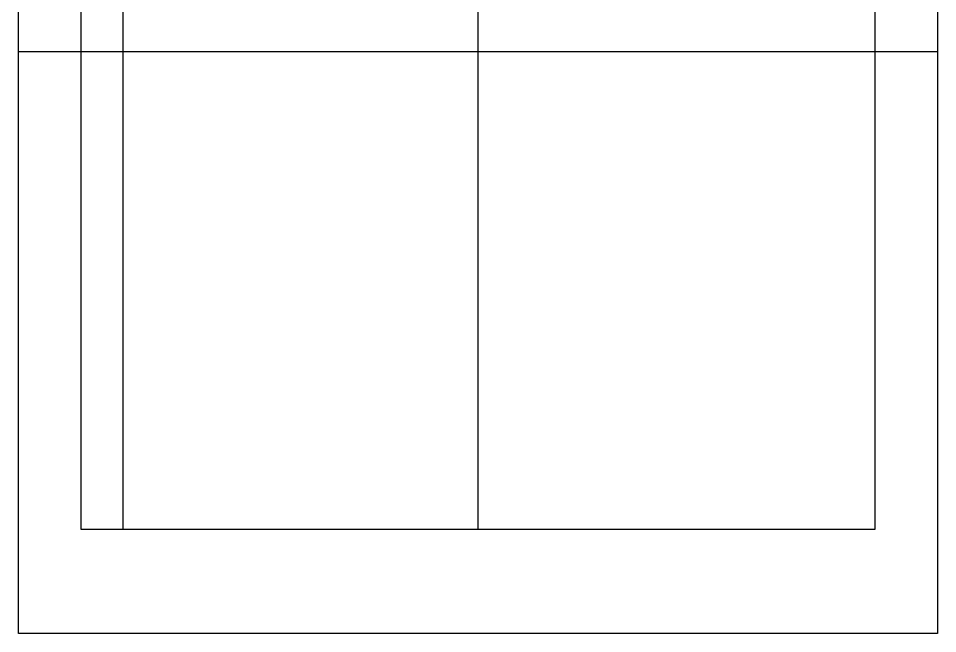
# Model space of a CAD drawing. Extents: x -4122 to 3414, y -5760 to 3840.
# Drawn here: x 1382.8 to 1602.8, y 3542.4 to 3689.7 of the extents above; entities that cross this region are included whole.
import ezdxf

# ---------------------------------------------------------------- set-up
doc = ezdxf.new("R2010")
doc.units = 0
doc.layers.get('0').update_dxf_attribs({"linetype": 'CONTINUOUS'})
doc.layers.get('DEFPOINTS').update_dxf_attribs({"linetype": 'CONTINUOUS'})

# ---------------------------------------------------------------- blocks, each defined once
blk = doc.blocks.new('RAMKA_1')
at = {"layer": 'DEFPOINTS'}
for p, q in [((25, 264.94), (25, 24.94)), ((110, 264.94), (110, 24.94)), ((220, 139.27), (0, 139.27))]:
    blk.add_line(p, q, dxfattribs=at)
at = {"layer": 'DEFPOINTS', "color": 1}
for points in [[(0, 297), (220, 297), (220, 0), (0, 0)], [(15, 264.94), (205, 264.94), (205, 24.94), (15, 24.94)]]:
    blk.add_lwpolyline(points, close=True, dxfattribs=at)

msp = doc.modelspace()

# ---------------------------------------------------------------- block references
msp.add_blockref('RAMKA_1', (1382.77, 3542.36))

doc.saveas('drawing.dxf')
